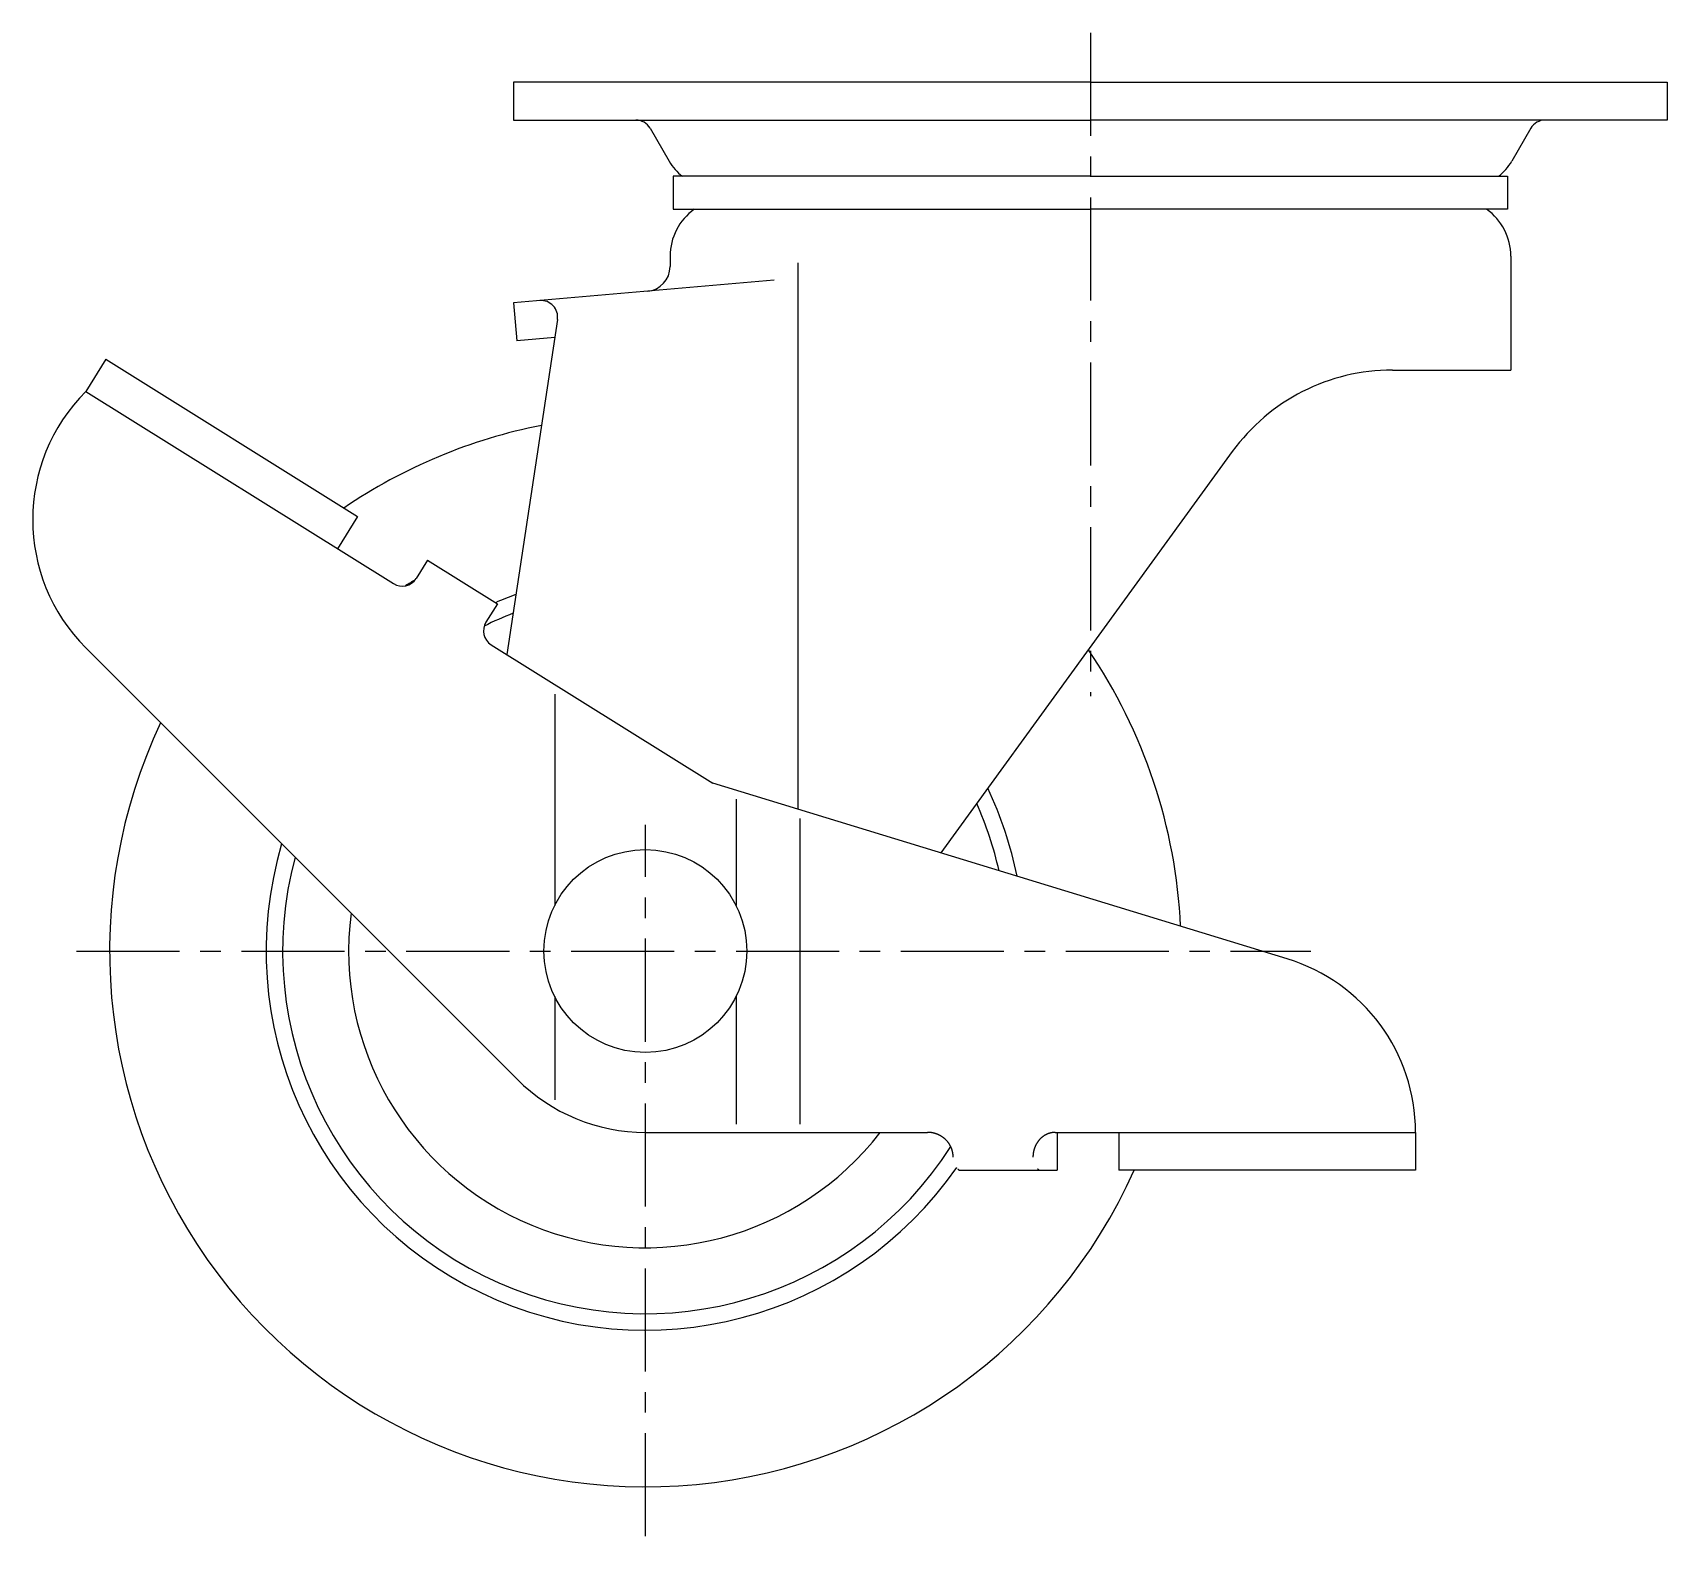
# Model space of a CAD drawing. Extents: x 1 to 225, y -6 to 248.
# Drawn here: x 125.6 to 224.8, y 44.5 to 135.7 of the extents above; entities that cross this region are included whole.
import ezdxf

# ---------------------------------------------------------------- set-up
doc = ezdxf.new("R2010")
doc.units = 0
doc.header["$LTSCALE"] = 5
doc.linetypes.add('CENTER', pattern=[2, 1.25, -0.25, 0.25, -0.25])
doc.layers.get('0').update_dxf_attribs({"linetype": 'CONTINUOUS'})
doc.layers.add('CENTER', color=1, linetype='CENTER')

msp = doc.modelspace()

# ---------------------------------------------------------------- linework, layer by layer
at = {"color": 7, "linetype": 'CONTINUOUS'}
for p, q in [((154.801529, 132.7), (154.801529, 130.4)), ((189.793356, 132.7), (154.801529, 132.7)), ((189.793356, 132.7), (224.785182, 132.7)), ((224.785182, 132.7), (224.785182, 130.4)), ((154.801529, 130.4), (189.793356, 130.4)), ((163.083851, 129.9), (164.238551, 127.9)), ((224.785182, 130.4), (189.793356, 130.4)), ((216.50286, 129.9), (215.34816, 127.9)), ((164.486788, 126.99), (164.486788, 124.99)), ((189.793356, 126.99), (164.486788, 126.99)), ((189.793356, 126.99), (215.099923, 126.99)), ((215.099923, 126.99), (215.099923, 124.99)), ((164.486788, 124.99), (189.793356, 124.99)), ((215.099923, 124.99), (189.793356, 124.99)), ((164.293356, 122.14), (164.293356, 121.514497)), ((215.293356, 122.14), (215.293356, 115.24)), ((172.034977, 121.74), (172.034977, 88.598653)), ((172.034977, 121.74), (172.034977, 88.598653)), ((170.609769, 120.692615), (154.793356, 119.308858)), ((154.793356, 119.308858), (154.993814, 117.01761)), ((157.462144, 118.302456), (154.388647, 97.984201)), ((157.298286, 117.219225), (154.993814, 117.01761)), ((130.071044, 115.891636), (128.85223, 113.941126)), ((130.071044, 115.891636), (145.33591, 106.353089)), ((208.107766, 115.24), (215.293356, 115.24)), ((128.85223, 113.941126), (147.509288, 102.282902)), ((198.399562, 110.293423), (180.710358, 85.946323)), ((145.33591, 106.353089), (144.117096, 104.402579)), ((149.576151, 103.703493), (148.887256, 102.601031)), ((149.576151, 103.703493), (153.816391, 101.053897)), ((153.816391, 101.053897), (153.127496, 99.951434)), ((128.85223, 98.384776), (155.015181, 72.221825)), ((153.445625, 98.573467), (166.892692, 90.170807)), ((157.293356, 95.579549), (157.293356, 82.751818)), ((201.73203, 79.519352), (166.892692, 90.170807)), ((168.293356, 89.219735), (168.293356, 82.751818)), ((172.160052, 88.037567), (172.160052, 69.5)), ((157.293356, 77.248182), (157.293356, 70.973721)), ((168.293356, 77.248182), (168.293356, 69.5)), ((162.793356, 69), (179.9164, 69)), ((187.662367, 69), (209.515941, 69)), ((187.775842, 69), (187.775842, 66.7)), ((191.515941, 69), (191.515941, 66.7)), ((209.515941, 69), (209.515941, 66.7)), ((181.902859, 66.7), (187.775842, 66.7)), ((209.515941, 66.7), (191.515941, 66.7))]:
    msp.add_line(p, q, dxfattribs=at)
for points in [[(181.465, 67.5, 0), (181.465, 67.5184, 0), (181.465, 67.5368, 0), (181.464, 67.5552, 0), (181.463, 67.5736, 0), (181.462, 67.592, 0), (181.461, 67.6103, 0), (181.459, 67.6287, 0), (181.458, 67.647, 0), (181.456, 67.6653, 0), (181.453, 67.6836, 0), (181.451, 67.7019, 0), (181.448, 67.7201, 0), (181.445, 67.7383, 0), (181.442, 67.7564, 0), (181.439, 67.7746, 0), (181.435, 67.7926, 0), (181.432, 67.8107, 0), (181.427, 67.8287, 0), (181.423, 67.8466, 0), (181.419, 67.8645, 0), (181.414, 67.8823, 0), (181.409, 67.9001, 0), (181.404, 67.9178, 0), (181.398, 67.9354, 0), (181.393, 67.953, 0), (181.387, 67.9705, 0), (181.381, 67.988, 0), (181.375, 68.0053, 0), (181.368, 68.0226, 0), (181.361, 68.0398, 0), (181.354, 68.057, 0), (181.347, 68.074, 0), (181.34, 68.091, 0), (181.332, 68.1079, 0), (181.324, 68.1246, 0), (181.316, 68.1413, 0), (181.308, 68.1579, 0), (181.3, 68.1744, 0), (181.291, 68.1908, 0), (181.282, 68.2071, 0), (181.273, 68.2233, 0), (181.264, 68.2393, 0), (181.254, 68.2553, 0), (181.245, 68.2712, 0), (181.235, 68.2869, 0), (181.225, 68.3025, 0), (181.215, 68.318, 0), (181.204, 68.3334, 0), (181.193, 68.3486, 0), (181.183, 68.3637, 0), (181.172, 68.3787, 0), (181.16, 68.3935, 0), (181.149, 68.4083, 0), (181.137, 68.4228, 0), (181.126, 68.4373, 0), (181.114, 68.4516, 0), (181.101, 68.4657, 0), (181.089, 68.4798, 0), (181.077, 68.4936, 0), (181.064, 68.5073, 0), (181.051, 68.5209, 0), (181.038, 68.5343, 0), (181.025, 68.5476, 0), (181.012, 68.5607, 0), (180.998, 68.5736, 0), (180.984, 68.5864, 0), (180.97, 68.599, 0), (180.956, 68.6114, 0), (180.942, 68.6237, 0), (180.928, 68.6358, 0), (180.914, 68.6478, 0), (180.899, 68.6595, 0), (180.884, 68.6711, 0), (180.869, 68.6825, 0), (180.854, 68.6938, 0), (180.839, 68.7048, 0), (180.824, 68.7157, 0), (180.808, 68.7264, 0), (180.793, 68.7369, 0), (180.777, 68.7472, 0), (180.761, 68.7573, 0), (180.745, 68.7673, 0), (180.729, 68.777, 0), (180.713, 68.7866, 0), (180.696, 68.796, 0), (180.68, 68.8051, 0), (180.663, 68.8141, 0), (180.646, 68.8229, 0), (180.63, 68.8315, 0), (180.613, 68.8398, 0), (180.596, 68.848, 0), (180.579, 68.856, 0), (180.561, 68.8638, 0), (180.544, 68.8713, 0), (180.527, 68.8787, 0), (180.509, 68.8858, 0), (180.491, 68.8928, 0), (180.474, 68.8995, 0), (180.456, 68.906, 0), (180.438, 68.9123, 0), (180.42, 68.9184, 0), (180.402, 68.9243, 0), (180.384, 68.93, 0), (180.366, 68.9354, 0), (180.348, 68.9406, 0), (180.329, 68.9457, 0), (180.311, 68.9505, 0), (180.293, 68.955, 0), (180.274, 68.9594, 0), (180.256, 68.9636, 0), (180.237, 68.9675, 0), (180.219, 68.9712, 0), (180.2, 68.9747, 0), (180.181, 68.9779, 0), (180.162, 68.981, 0), (180.144, 68.9838, 0), (180.125, 68.9864, 0), (180.106, 68.9887, 0), (180.087, 68.9909, 0), (180.068, 68.9928, 0), (180.049, 68.9945, 0), (180.03, 68.9959, 0), (180.011, 68.9972, 0), (179.992, 68.9982, 0), (179.973, 68.999, 0), (179.954, 68.9995, 0), (179.935, 68.9999, 0), (179.916, 69, 0)], [(187.662, 69, 0), (187.646, 68.9999, 0), (187.629, 68.9995, 0), (187.612, 68.999, 0), (187.596, 68.9982, 0), (187.579, 68.9972, 0), (187.563, 68.9959, 0), (187.546, 68.9945, 0), (187.529, 68.9928, 0), (187.513, 68.9909, 0), (187.496, 68.9887, 0), (187.48, 68.9864, 0), (187.463, 68.9838, 0), (187.447, 68.981, 0), (187.431, 68.9779, 0), (187.414, 68.9747, 0), (187.398, 68.9712, 0), (187.382, 68.9675, 0), (187.365, 68.9636, 0), (187.349, 68.9594, 0), (187.333, 68.955, 0), (187.317, 68.9505, 0), (187.301, 68.9457, 0), (187.285, 68.9406, 0), (187.269, 68.9354, 0), (187.253, 68.93, 0), (187.237, 68.9243, 0), (187.221, 68.9184, 0), (187.206, 68.9123, 0), (187.19, 68.906, 0), (187.174, 68.8995, 0), (187.159, 68.8928, 0), (187.143, 68.8858, 0), (187.128, 68.8787, 0), (187.113, 68.8713, 0), (187.098, 68.8638, 0), (187.083, 68.856, 0), (187.068, 68.848, 0), (187.053, 68.8398, 0), (187.038, 68.8315, 0), (187.023, 68.8229, 0), (187.009, 68.8141, 0), (186.994, 68.8051, 0), (186.98, 68.796, 0), (186.965, 68.7866, 0), (186.951, 68.777, 0), (186.937, 68.7673, 0), (186.923, 68.7573, 0), (186.909, 68.7472, 0), (186.895, 68.7369, 0), (186.882, 68.7264, 0), (186.868, 68.7157, 0), (186.855, 68.7048, 0), (186.841, 68.6938, 0), (186.828, 68.6825, 0), (186.815, 68.6711, 0), (186.802, 68.6595, 0), (186.789, 68.6478, 0), (186.777, 68.6358, 0), (186.764, 68.6237, 0), (186.752, 68.6114, 0), (186.739, 68.599, 0), (186.727, 68.5864, 0), (186.715, 68.5736, 0), (186.704, 68.5607, 0), (186.692, 68.5476, 0), (186.68, 68.5343, 0), (186.669, 68.5209, 0), (186.658, 68.5073, 0), (186.647, 68.4936, 0), (186.636, 68.4798, 0), (186.625, 68.4657, 0), (186.614, 68.4516, 0), (186.604, 68.4373, 0), (186.593, 68.4228, 0), (186.583, 68.4083, 0), (186.573, 68.3935, 0), (186.563, 68.3787, 0), (186.554, 68.3637, 0), (186.544, 68.3486, 0), (186.535, 68.3334, 0), (186.526, 68.318, 0), (186.517, 68.3025, 0), (186.508, 68.2869, 0), (186.499, 68.2712, 0), (186.491, 68.2553, 0), (186.483, 68.2393, 0), (186.474, 68.2233, 0), (186.466, 68.2071, 0), (186.459, 68.1908, 0), (186.451, 68.1744, 0), (186.444, 68.1579, 0), (186.437, 68.1413, 0), (186.43, 68.1246, 0), (186.423, 68.1079, 0), (186.416, 68.091, 0), (186.41, 68.074, 0), (186.403, 68.057, 0), (186.397, 68.0398, 0), (186.391, 68.0226, 0), (186.386, 68.0053, 0), (186.38, 67.988, 0), (186.375, 67.9705, 0), (186.37, 67.953, 0), (186.365, 67.9354, 0), (186.36, 67.9178, 0), (186.355, 67.9001, 0), (186.351, 67.8823, 0), (186.347, 67.8645, 0), (186.343, 67.8466, 0), (186.339, 67.8287, 0), (186.336, 67.8107, 0), (186.332, 67.7926, 0), (186.329, 67.7746, 0), (186.326, 67.7564, 0), (186.324, 67.7383, 0), (186.321, 67.7201, 0), (186.319, 67.7019, 0), (186.317, 67.6836, 0), (186.315, 67.6653, 0), (186.313, 67.647, 0), (186.311, 67.6287, 0), (186.31, 67.6103, 0), (186.309, 67.592, 0), (186.308, 67.5736, 0), (186.307, 67.5552, 0), (186.307, 67.5368, 0), (186.306, 67.5184, 0), (186.306, 67.5, 0)], [(181.741, 66.7921, 0), (181.742, 66.7907, 0), (181.744, 66.7893, 0), (181.745, 66.7879, 0), (181.746, 66.7865, 0), (181.747, 66.7851, 0), (181.748, 66.7837, 0), (181.75, 66.7824, 0), (181.751, 66.781, 0), (181.752, 66.7797, 0), (181.753, 66.7784, 0), (181.755, 66.777, 0), (181.756, 66.7757, 0), (181.757, 66.7744, 0), (181.758, 66.7732, 0), (181.76, 66.7719, 0), (181.761, 66.7706, 0), (181.762, 66.7694, 0), (181.763, 66.7681, 0), (181.765, 66.7669, 0), (181.766, 66.7657, 0), (181.767, 66.7645, 0), (181.768, 66.7633, 0), (181.77, 66.7621, 0), (181.771, 66.7609, 0), (181.772, 66.7598, 0), (181.773, 66.7586, 0), (181.775, 66.7575, 0), (181.776, 66.7564, 0), (181.777, 66.7552, 0), (181.778, 66.7541, 0), (181.78, 66.753, 0), (181.781, 66.752, 0), (181.782, 66.7509, 0), (181.783, 66.7498, 0), (181.785, 66.7488, 0), (181.786, 66.7477, 0), (181.787, 66.7467, 0), (181.788, 66.7457, 0), (181.79, 66.7447, 0), (181.791, 66.7437, 0), (181.792, 66.7427, 0), (181.793, 66.7417, 0), (181.795, 66.7408, 0), (181.796, 66.7398, 0), (181.797, 66.7389, 0), (181.798, 66.7379, 0), (181.8, 66.737, 0), (181.801, 66.7361, 0), (181.802, 66.7352, 0), (181.803, 66.7343, 0), (181.805, 66.7335, 0), (181.806, 66.7326, 0), (181.807, 66.7318, 0), (181.808, 66.7309, 0), (181.81, 66.7301, 0), (181.811, 66.7293, 0), (181.812, 66.7285, 0), (181.814, 66.7277, 0), (181.815, 66.7269, 0), (181.816, 66.7261, 0), (181.817, 66.7254, 0), (181.819, 66.7246, 0), (181.82, 66.7239, 0), (181.821, 66.7231, 0), (181.822, 66.7224, 0), (181.824, 66.7217, 0), (181.825, 66.721, 0), (181.826, 66.7203, 0), (181.827, 66.7197, 0), (181.829, 66.719, 0), (181.83, 66.7184, 0), (181.831, 66.7177, 0), (181.833, 66.7171, 0), (181.834, 66.7165, 0), (181.835, 66.7159, 0), (181.836, 66.7153, 0), (181.838, 66.7147, 0), (181.839, 66.7141, 0), (181.84, 66.7136, 0), (181.841, 66.713, 0), (181.843, 66.7125, 0), (181.844, 66.712, 0), (181.845, 66.7115, 0), (181.847, 66.7109, 0), (181.848, 66.7105, 0), (181.849, 66.71, 0), (181.85, 66.7095, 0), (181.852, 66.709, 0), (181.853, 66.7086, 0), (181.854, 66.7082, 0), (181.856, 66.7077, 0), (181.857, 66.7073, 0), (181.858, 66.7069, 0), (181.859, 66.7065, 0), (181.861, 66.7062, 0), (181.862, 66.7058, 0), (181.863, 66.7054, 0), (181.864, 66.7051, 0), (181.866, 66.7048, 0), (181.867, 66.7044, 0), (181.868, 66.7041, 0), (181.87, 66.7038, 0), (181.871, 66.7035, 0), (181.872, 66.7033, 0), (181.873, 66.703, 0), (181.875, 66.7027, 0), (181.876, 66.7025, 0), (181.877, 66.7023, 0), (181.879, 66.702, 0), (181.88, 66.7018, 0), (181.881, 66.7016, 0), (181.882, 66.7014, 0), (181.884, 66.7013, 0), (181.885, 66.7011, 0), (181.886, 66.701, 0), (181.887, 66.7008, 0), (181.889, 66.7007, 0), (181.89, 66.7006, 0), (181.891, 66.7005, 0), (181.893, 66.7004, 0), (181.894, 66.7003, 0), (181.895, 66.7002, 0), (181.896, 66.7001, 0), (181.898, 66.7001, 0), (181.899, 66.7001, 0), (181.9, 66.7, 0), (181.902, 66.7, 0), (181.903, 66.7, 0)], [(186.582, 66.7921, 0), (186.584, 66.7907, 0), (186.585, 66.7893, 0), (186.586, 66.7879, 0), (186.587, 66.7865, 0), (186.588, 66.7851, 0), (186.59, 66.7837, 0), (186.591, 66.7824, 0), (186.592, 66.781, 0), (186.593, 66.7797, 0), (186.595, 66.7784, 0), (186.596, 66.777, 0), (186.597, 66.7757, 0), (186.598, 66.7744, 0), (186.6, 66.7732, 0), (186.601, 66.7719, 0), (186.602, 66.7706, 0), (186.603, 66.7694, 0), (186.605, 66.7681, 0), (186.606, 66.7669, 0), (186.607, 66.7657, 0), (186.608, 66.7645, 0), (186.61, 66.7633, 0), (186.611, 66.7621, 0), (186.612, 66.7609, 0), (186.613, 66.7598, 0), (186.615, 66.7586, 0), (186.616, 66.7575, 0), (186.617, 66.7564, 0), (186.618, 66.7552, 0), (186.62, 66.7541, 0), (186.621, 66.753, 0), (186.622, 66.752, 0), (186.623, 66.7509, 0), (186.625, 66.7498, 0), (186.626, 66.7488, 0), (186.627, 66.7477, 0), (186.628, 66.7467, 0), (186.63, 66.7457, 0), (186.631, 66.7447, 0), (186.632, 66.7437, 0), (186.633, 66.7427, 0), (186.635, 66.7417, 0), (186.636, 66.7408, 0), (186.637, 66.7398, 0), (186.638, 66.7389, 0), (186.64, 66.7379, 0), (186.641, 66.737, 0), (186.642, 66.7361, 0), (186.643, 66.7352, 0), (186.645, 66.7343, 0), (186.646, 66.7335, 0), (186.647, 66.7326, 0), (186.648, 66.7318, 0), (186.65, 66.7309, 0), (186.651, 66.7301, 0), (186.652, 66.7293, 0), (186.654, 66.7285, 0), (186.655, 66.7277, 0), (186.656, 66.7269, 0), (186.657, 66.7261, 0), (186.659, 66.7254, 0), (186.66, 66.7246, 0), (186.661, 66.7239, 0), (186.662, 66.7231, 0), (186.664, 66.7224, 0), (186.665, 66.7217, 0), (186.666, 66.721, 0), (186.667, 66.7203, 0), (186.669, 66.7197, 0), (186.67, 66.719, 0), (186.671, 66.7184, 0), (186.673, 66.7177, 0), (186.674, 66.7171, 0), (186.675, 66.7165, 0), (186.676, 66.7159, 0), (186.678, 66.7153, 0), (186.679, 66.7147, 0), (186.68, 66.7141, 0), (186.681, 66.7136, 0), (186.683, 66.713, 0), (186.684, 66.7125, 0), (186.685, 66.712, 0), (186.687, 66.7115, 0), (186.688, 66.7109, 0), (186.689, 66.7105, 0), (186.69, 66.71, 0), (186.692, 66.7095, 0), (186.693, 66.709, 0), (186.694, 66.7086, 0), (186.695, 66.7082, 0), (186.697, 66.7077, 0), (186.698, 66.7073, 0), (186.699, 66.7069, 0), (186.701, 66.7065, 0), (186.702, 66.7062, 0), (186.703, 66.7058, 0), (186.704, 66.7054, 0), (186.706, 66.7051, 0), (186.707, 66.7048, 0), (186.708, 66.7044, 0), (186.71, 66.7041, 0), (186.711, 66.7038, 0), (186.712, 66.7035, 0), (186.713, 66.7033, 0), (186.715, 66.703, 0), (186.716, 66.7027, 0), (186.717, 66.7025, 0), (186.718, 66.7023, 0), (186.72, 66.702, 0), (186.721, 66.7018, 0), (186.722, 66.7016, 0), (186.724, 66.7014, 0), (186.725, 66.7013, 0), (186.726, 66.7011, 0), (186.727, 66.701, 0), (186.729, 66.7008, 0), (186.73, 66.7007, 0), (186.731, 66.7006, 0), (186.733, 66.7005, 0), (186.734, 66.7004, 0), (186.735, 66.7003, 0), (186.736, 66.7002, 0), (186.738, 66.7001, 0), (186.739, 66.7001, 0), (186.74, 66.7001, 0), (186.742, 66.7, 0), (186.743, 66.7, 0), (186.744, 66.7, 0)]]:
    msp.add_polyline3d(points, dxfattribs=at)
msp.add_circle((162.793356, 80), 6.15, dxfattribs=at)
for centre, radius, start, end in [((162.217825, 129.4), 1, 30, 90), ((217.368886, 129.4), 1, 90, 150), ((166.836628, 129.4), 3, 210, 233.449602), ((212.750084, 129.4), 3, 306.550398, 330), ((167.793356, 122.14), 3.5, 125.483204, 180), ((211.793356, 122.14), 3.5, 360, 54.516796), ((162.793356, 121.514497), 1.5, 275, 0), ((156.473392, 118.452022), 1, 351.398208, 95), ((208.107766, 103.24), 12, 90, 144), ((136.630405, 106.162951), 11, 135, 225), ((162.793356, 80), 32.5, 101.181379, 124.233852), ((148.039207, 103.13095), 1, 238, 328), ((162.793356, 80), 26.5, 121.783058, 123.280729), ((162.793356, 80), 26.5, 121.783058, 123.280729), ((162.793356, 80), 23, 109.970087, 113.287208), ((162.793356, 80), 22, 111.398208, 116.38164), ((153.975544, 99.421515), 1, 148, 238), ((162.793356, 80), 32.5, 2.64257, 34.216832), ((162.793356, 80), 32.5, 154.78317, 335.843478), ((162.793356, 80), 23, 11.359126, 25.428126), ((162.793356, 80), 22, 12.774474, 24.000004), ((162.793356, 80), 23, 163.571878, 325.206974), ((162.793356, 80), 22, 165, 327.36245), ((162.793356, 80), 18, 172.669887, 322.330113), ((198.515941, 69), 11, 0, 73), ((162.793356, 80), 11, 225, 270)]:
    msp.add_arc(centre, radius, start, end, dxfattribs=at)
at = {"layer": 'CENTER', "color": 1, "linetype": 'CENTER'}
for p, q in [((189.793356, 135.7), (189.793356, 95.447997)), ((162.793356, 44.5), (162.793356, 87.65)), ((128.293356, 80), (203.159902, 80))]:
    msp.add_line(p, q, dxfattribs=at)

doc.saveas('drawing.dxf')
